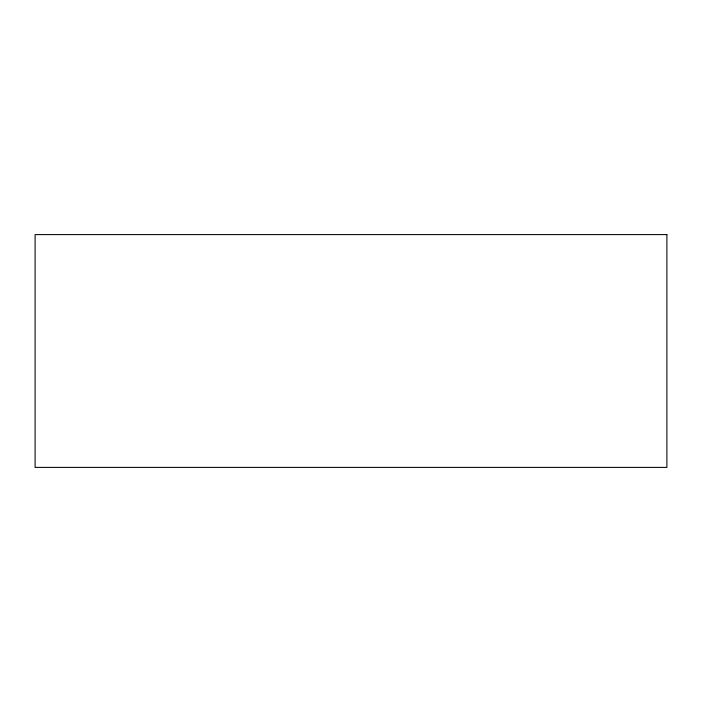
<?xml version="1.0" encoding="UTF-8"?>
<svg xmlns="http://www.w3.org/2000/svg" width="702" height="702" viewBox="0 0 702 702"><rect width="100%" height="100%" fill="white"/><g stroke="black" fill="none" stroke-linecap="round" stroke-linejoin="round"><path stroke-width="1.05" d="M666.9 234.6L35.1 234.6L35.1 467.4L666.9 467.4L666.9 234.6"/></g></svg>
